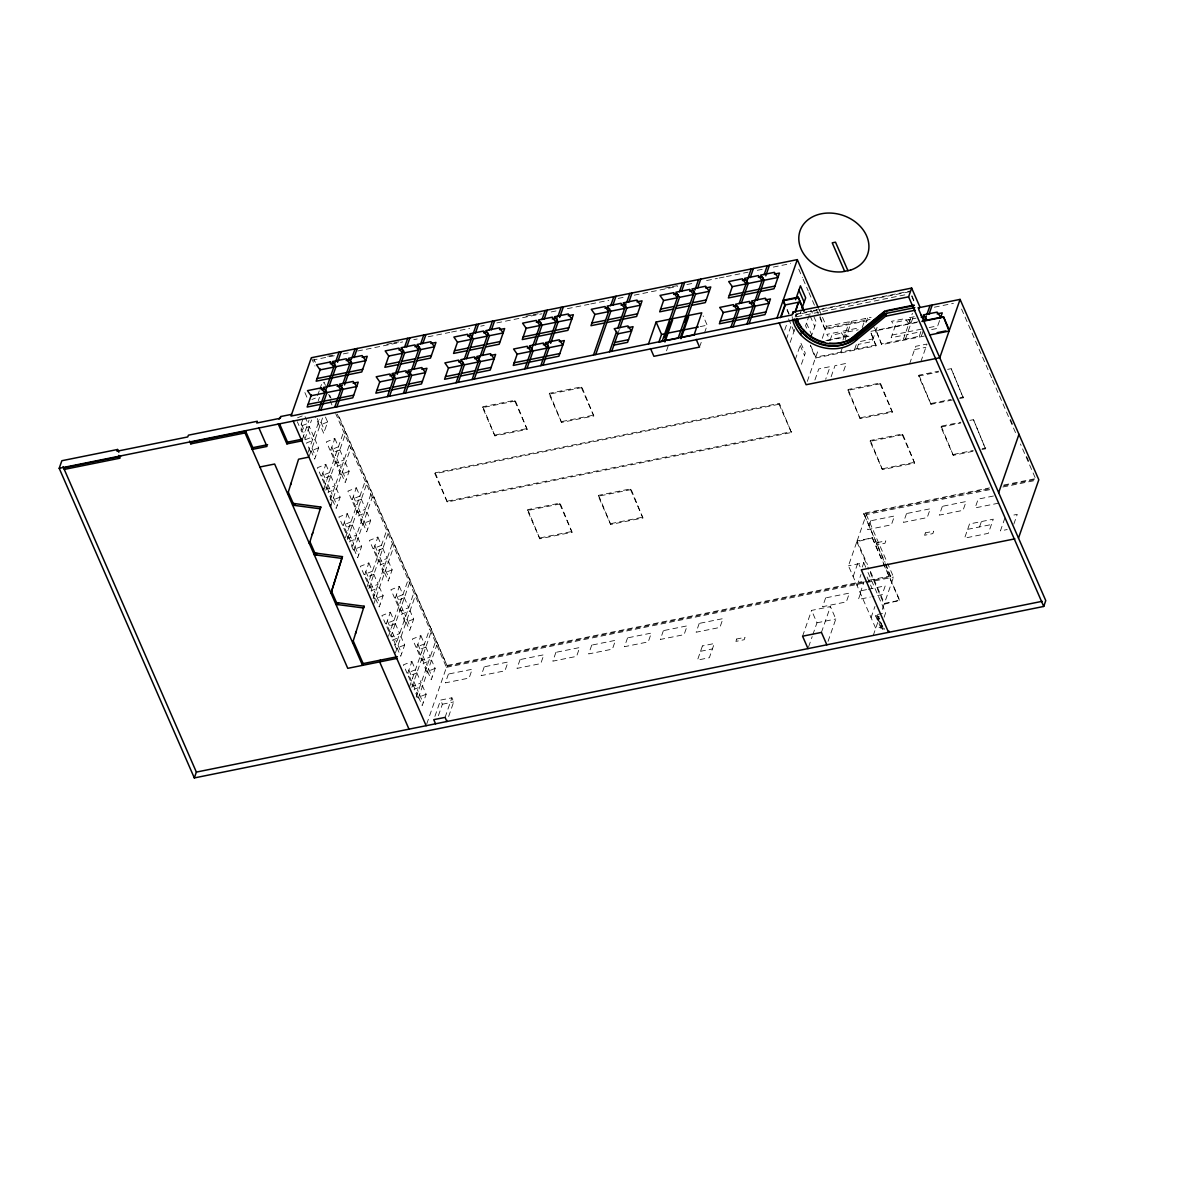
<?xml version="1.0" encoding="UTF-8"?>
<svg xmlns="http://www.w3.org/2000/svg" width="1184" height="1184" viewBox="0 0 1184 1184"><rect width="100%" height="100%" fill="white"/><g stroke="black" fill="none" stroke-linecap="round" stroke-linejoin="round"><path stroke-width="0.75" stroke-dasharray="5 3.75" d="M302.719 419.713L300.396 426.388L304.007 434.661M302.438 439.131L309.054 420.128M319.251 390.853L316.942 397.513L311.88 399.511M319.828 389.196L322.152 382.536M323.72 383.039L324.031 382.151L325.452 385.392M304.865 439.294L311.555 420.039M318.304 400.666L319.473 397.336M308.092 452.377L319.636 419.195M309.379 455.766L322.877 417.005M318.614 447.848L310.178 451.178L306.567 442.92L315.003 439.59L318.614 447.848L314.692 459.14L311.081 450.882M325.452 417.034L327.628 421.992L323.691 433.285L320.08 425.026M325.837 464.38L329.433 472.653L320.997 475.983L317.401 467.71L325.837 464.38L321.9 475.672L325.511 483.945M334.835 438.524L338.446 446.797L330.01 450.127L326.399 441.869L334.835 438.524L330.898 449.816L334.51 458.09M323.942 488.415L343.656 431.82M345.24 432.323L345.55 431.435M325.792 490.206L345.032 434.957M330.129 500.122L349.369 444.888M330.41 506.382L350.745 448.026M352.314 448.544L352.625 447.656M340.119 497.132L331.683 500.462L328.086 492.204L336.522 488.874L340.119 497.132L336.197 508.424L332.586 500.151M349.132 471.276L340.696 474.606L337.085 466.348L345.521 463.018L349.132 471.276L345.195 482.569L341.584 474.296M347.341 513.664L350.952 521.937L342.516 525.267L338.905 516.994L347.341 513.664L343.404 524.956L347.016 533.214M356.34 487.808L359.951 496.081L351.515 499.411L347.904 491.138L356.34 487.808L352.418 499.1L356.014 507.359M345.462 537.699L365.175 481.089M366.744 481.607L367.055 480.719M347.312 539.49L366.537 484.241M370.873 494.157L352.714 546.283L348.392 536.367M353.779 550.323L372.25 497.31M373.818 497.828L374.129 496.925M361.638 546.416L353.202 549.746L349.591 541.488L358.027 538.143L361.638 546.416L357.701 557.708L354.09 549.435M370.636 520.56L362.2 523.89L358.589 515.632L367.025 512.287L370.636 520.56L366.7 531.853L363.103 523.58M368.846 562.948L372.457 571.206L364.021 574.551L360.41 566.278L368.846 562.948L364.924 574.24L368.52 582.498M377.859 537.092L381.455 545.35L373.019 548.695L369.423 540.422L377.859 537.092L373.922 548.384L377.533 556.643M366.966 586.983L386.68 530.373M388.248 530.891L388.559 529.988M368.816 588.759L388.056 533.525M373.138 598.69L392.378 543.441M373.434 604.95L393.754 546.594M395.338 547.097L395.634 546.209M383.142 595.7L374.706 599.03L371.095 590.757L379.531 587.427L383.142 595.7L379.206 606.978L375.609 598.719M392.141 569.844L383.705 573.174L380.108 564.901L388.544 561.571L392.141 569.844L388.219 581.122L384.608 572.864M434.913 473.718L435.224 472.83L779.398 403.344L791.415 432.5L447.256 501.986L434.913 473.718L779.087 404.232L779.398 403.344M390.35 612.232L393.961 620.49L385.525 623.82L381.914 615.562L390.35 612.232L386.428 623.509L390.039 631.782M399.363 586.376L402.974 594.634L394.538 597.964L390.927 589.706L399.363 586.376L395.426 597.654L399.038 605.927M388.47 636.252L408.184 579.657M409.768 580.16L410.064 579.272M409.56 582.809L391.401 634.935L395.737 644.851L413.882 592.725M447.256 501.986L435.224 472.83M395.412 652.887L415.258 595.878M416.842 596.381L417.153 595.493M482.584 407.622L482.894 406.734L515.129 400.222L527.161 429.378L494.912 435.89L482.584 407.622L514.818 401.11L515.129 400.222M404.647 644.969L396.211 648.314L392.6 640.041L401.036 636.711L404.647 644.969L400.725 656.262L397.114 648.003M413.66 619.128L405.224 622.458L401.613 614.185L410.049 610.855L413.66 619.128L409.723 630.406L406.112 622.148M411.869 661.501L415.466 669.774L407.03 673.104L403.433 664.846L411.869 661.501L407.932 672.793L411.544 681.066M420.868 635.66L424.479 643.918L416.043 647.248L412.432 638.99L420.868 635.66L416.931 646.938L420.542 655.211M494.912 435.89L482.894 406.734M409.368 687.297L429.688 628.941M431.272 629.444L431.583 628.556M411.825 687.327L431.065 632.093M416.161 697.243L435.401 642.009M418.307 698.175L436.778 645.147M438.346 645.665L438.657 644.777M426.151 694.253L417.715 697.583L414.119 689.325L422.555 685.995L426.151 694.253L422.229 705.546L418.618 697.272M435.164 668.398L426.728 671.728L423.117 663.469L431.553 660.139L435.164 668.398L431.228 679.69L427.616 671.417M426.728 723.986L446.457 667.347L335.723 413.63M863.506 582.173L447.315 666.207L338.328 414.903M434.898 716.409L440.581 700.084L451.888 697.805L453.694 701.934L446.886 721.515M549.198 394.183L549.509 393.28L581.744 386.783L593.776 415.939L561.527 422.451L549.198 394.183L581.433 387.671L581.744 386.783M438.406 715.639L442.387 704.228L440.581 700.084M445.08 717.386L451.888 697.805M527.487 510.511L527.798 509.623L560.047 503.111L572.064 532.282L539.83 538.794L527.487 510.511L559.736 504.014L560.047 503.111M561.527 422.451L549.509 393.28M539.83 538.794L527.798 509.623M617.826 333.829L619.35 329.448M598.334 496.214L598.645 495.326L630.88 488.814L642.912 517.97L610.663 524.482L598.334 496.214L630.569 489.702L630.88 488.814M666.518 350.819L668.723 344.5M610.663 524.482L598.645 495.326M700.114 345.521L701.209 342.354M704.524 332.852L707.188 325.2L703.133 315.906M784.74 330.025L786.946 323.706M786.339 339.394L791.297 325.156M795.189 317.001L796.181 313.849L796.728 316.986M790.157 342.428L794.79 329.122M800.221 313.508L801.154 310.83M795.219 359.729L800.946 343.256L805.283 353.187L800.65 366.478M810.803 337.766L816.264 322.092L812.979 314.574M867.916 320.627L824.982 329.3L818.736 313.39M807.296 381.396L818.706 348.629M822.273 338.358L826.447 326.37L819.165 309.69M814.918 380.005L818.766 368.934L830.088 366.655L825.677 379.309M830.102 340.341L831.923 335.116L845.642 332.349M842.978 340.015L849.342 321.752M831.138 376.734L834.986 365.664L846.308 363.384L842.446 374.455M840.803 352.122L842.386 347.578M845.11 339.734L851.533 321.308M854.626 349.324L857.142 342.117M862.204 327.598L865.356 318.511M856.831 348.895L859.332 341.673L873.052 338.905M865.978 322.61L867.561 318.067M847.818 390.365L848.129 389.477L880.363 382.965L892.396 412.121L860.146 418.633L847.818 390.365L880.067 383.853L880.363 382.965M877.078 327.361L872.134 341.569L858.415 344.337M875.997 345.817L870.432 331.52L875.997 345.817L815.421 358.042L810.359 345.684M924.26 336.078L881.725 344.662L876.16 330.366M860.146 418.633L848.129 389.477M903.288 339.512L912.435 313.242M905.479 339.068L913.574 315.817M870.077 441.351L870.373 440.463L902.622 433.951L914.655 463.107L882.406 469.619L870.077 441.351L902.312 434.839L902.622 433.951M802.574 636.208L811.558 610.411L830.413 606.593L835.83 618.995L826.846 644.806M808.583 646.893L812.18 636.563M812.772 634.846L816.975 622.799L811.558 610.411M909.608 363.828L915.706 346.32L927.013 344.041L920.915 361.549M919.302 336.271L920.886 331.727L907.062 334.524M923.091 331.283L921.507 335.827L882.021 343.804M821.43 632.404L830.413 606.593M865.312 581.818L890.649 576.697L863.684 513.323L989.484 487.912M882.435 613.46L876.056 614.762L881.473 627.15L875.716 628.319L848.454 565.819L856.831 541.769L872.445 537.817L857.127 540.91L867.443 564.561M857.127 540.91L866.288 514.596L990.298 489.554M882.406 469.619L870.373 440.463M952.498 399.985L930.994 404.321L918.666 376.053L918.976 375.165L938.675 371.184M939.593 320.509L936.81 328.516L929.943 329.892M853.131 576.549L858.089 562.311L860.072 566.855M862.292 567.003L863.772 562.726L848.454 565.819M857.098 585.636L860.946 574.551M860.235 592.829L864.113 581.684M930.994 404.321L918.976 375.165M947.629 369.378L951.211 368.653L963.243 397.809L959.662 398.534M871.054 617.634L874.932 606.474M972.952 451.341L953.253 455.322L940.91 427.054L941.221 426.166L960.934 422.185M875.642 615.946L877.566 615.562L882.968 627.949L881.059 628.334L875.642 615.946L876.056 614.762M890.649 576.697L885.795 563.984M877.152 616.746L879.061 616.361L878.646 617.545L884.063 629.947L884.478 628.748L882.554 629.133L877.152 616.746L877.566 615.562M873.244 635.438L879.312 618.004M882.302 609.405L884.093 604.254L867.887 567.106M872.445 537.817L899.722 600.303L884.404 603.396L893.565 577.082L887.66 563.569M884.093 617.264L885.632 612.824L867.413 571.073M881.059 628.334L881.473 627.15M882.554 629.133L882.968 627.949M963.243 397.809L951.211 368.653M884.093 604.254L899.722 600.303M953.253 455.322L941.221 426.166M969.888 420.379L973.47 419.654L985.502 448.81L981.921 449.535M985.502 448.81L973.47 419.654M979.523 526.939L981.403 521.567M1004.876 518.074L1000.421 530.906L1007.199 529.529M1013.83 524.112L1017.234 514.344L1010.44 515.706M297.569 417.774L302.63 415.776M327.628 421.992L319.192 425.337L315.58 417.064M305.206 439.767L313.642 436.437L309.305 426.521L300.869 429.851L304.48 438.124M327.687 356.236L332.852 355.185M386.798 344.292L392.2 343.212M394.006 342.842L399.422 341.747M526.007 316.187L531.424 315.107M533.229 314.737L538.631 313.642M665.216 288.082L670.632 286.987M672.438 286.632L677.84 285.536M334.258 355.733L313.627 359.892L315.062 363.207M343.345 353.898L350.257 352.506M357.642 351.012L402.708 341.91M413.778 339.675L417.227 338.979M428.149 336.774L449.787 332.408M451.592 332.038L469.619 328.412M480.748 326.162L484.212 325.452M496.851 322.906L541.932 313.804M551.182 311.94L556.376 310.889M567.358 308.669L588.996 304.303M590.801 303.933L608.828 300.292M618.166 298.412L623.346 297.362M634.254 295.171L677.529 286.424M686.868 284.545L693.78 283.154M706.567 280.564L717.386 278.373M719.191 278.018L724.608 276.923M726.399 276.568L748.036 272.187M757.301 270.322L762.481 269.271M773.33 267.081L790.646 263.588M700.158 326.621L707.188 325.2M796.21 314.071L909.904 291.116M909.712 291.708L796.018 314.663L796.388 316.898M797.01 316.631L907.092 294.402M826.447 326.37L871.128 317.356M825.292 328.412L870.018 319.369M934.383 307.204L941.31 305.812M943.041 305.457L953.431 303.356M856.535 328.382L842.712 331.18L846.323 336.286M914.3 316.72L907.388 318.126L910.999 323.232M847.848 331.905L858.208 329.818M910.318 319.295L896.599 322.063L891.152 337.736L904.872 334.968M912.524 318.851L915.972 318.156M825.884 340.518L851.503 335.235M870.921 331.328L917.911 321.841M827.542 340.548L848.913 336.226M916.786 322.522L876.027 330.75L881.725 344.662M892.085 335.057L905.804 332.29M907.995 331.846L921.818 329.063M929.159 327.568L937.743 325.837M876.293 344.958L815.717 357.183L809.856 343.745M914.566 349.591L925.873 347.312M495.223 435.002L527.472 428.49M561.838 421.548L594.087 415.051M918.666 376.053L938.364 372.072M447.567 501.098L791.726 431.612M860.457 417.745L892.706 411.233M931.305 403.433L951.018 399.452M959.972 397.646L963.554 396.921M940.91 427.054L960.624 423.073M540.141 537.891L572.375 531.394M610.974 523.594L643.223 517.082M882.716 468.731L914.966 462.219M953.564 454.434L973.263 450.453M982.217 448.647L985.813 447.922M1003.854 485.011L1036.207 478.484M863.373 514.211L990.964 488.444M1003.544 485.899L1035.896 479.372L1020.46 444M1002.878 487.009L1035.216 480.482M993.465 496.007L978.191 499.1L975.113 507.906L998.882 503.111M967.654 529.337L991.408 524.542M447.626 665.319L861.996 581.655M869.234 580.19L890.96 575.809M446.457 667.347L864.601 582.928M866.407 582.558L893.565 577.082M866.57 589.632L861.478 590.653L858.4 599.459L870.284 597.062M868.257 589.277L885.232 585.858L882.169 594.664L871.986 596.721M816.975 622.799L835.83 618.995M700.543 651.304L712.428 648.906M442.387 704.228L453.694 701.934M908.794 323.676L905.198 318.57L891.478 321.338L895.074 326.444M873.363 326.458L876.056 330.277M844.118 336.73L840.522 331.624L826.802 334.391L830.398 339.497M1010.47 419.506L1012.675 424.568M1026.646 456.595L1028.852 461.642M961.571 309.068L991.748 378.229M992.488 379.916L1016.79 435.579M911.887 295.645L914.522 301.683M911.68 296.237L914.314 302.26M880.067 383.853L892.396 412.121M902.312 434.839L914.655 463.107M798.756 269.212L802.397 277.559M803.122 279.232L808.228 290.909M808.953 292.581L815.51 307.603M816.235 309.276L819.15 315.95M819.876 317.608L824.982 329.3M812.328 313.079L811.01 310.06L805.564 325.733L807.532 330.247M810.152 315.95L814.74 326.473M806.496 323.069L811.736 335.087M787.182 309.394L789.077 313.73M786.975 309.986L788.87 314.322M788.603 318.955L794.005 331.357M800.177 345.491L804.498 355.407M866.288 514.596L886.934 561.882M863.684 513.323L885.055 562.296M872.312 538.202L882.628 561.852M883.368 563.54L899.588 600.688M870.388 571.31L884.404 603.396M856.831 541.769L867.147 565.404M863.772 562.726L866.688 569.415M867.058 576.963L872.105 588.537M779.087 404.232L791.415 432.5M630.569 489.702L642.912 517.97M581.433 387.671L593.776 415.939M514.818 401.11L527.161 429.378M559.736 504.014L572.064 532.282M313.938 359.004L315.373 362.319M329.7 395.13L331.12 398.372M328.678 394.39L330.099 397.632M337.307 414.134L447.315 666.207M311.333 357.731L314.944 366.004M329.951 400.399L332.112 405.357M321.012 422.348L324.623 430.621M331.831 447.152L335.442 455.411M336.818 458.563L341.14 468.479M342.516 471.632L346.128 479.905M353.335 496.436L356.946 504.695M358.323 507.847L362.659 517.763M364.021 520.916L367.632 529.174M374.854 545.706L378.466 553.979M379.827 557.131L384.164 567.047M385.54 570.2L389.151 578.458M396.359 594.99L399.97 603.263M401.346 606.4L405.668 616.331M407.044 619.469L410.656 627.742M417.863 644.274L421.474 652.532M422.851 655.684L427.172 665.6M428.549 668.753L432.16 677.026M317.268 418.559L318.703 421.874M335.886 461.227L340.222 471.158M357.39 510.511L361.727 520.427M378.91 559.795L383.231 569.711M400.414 609.079L404.736 618.995M421.918 658.363L426.255 668.279M304.895 392.585L307.056 397.543M305.043 416.753L307.929 423.369L299.493 426.699L297.332 421.741M308.166 429.792L312.487 439.723M301.328 423.724L304.924 431.982M312.014 448.203L315.61 456.476M322.832 473.008L326.444 481.266M327.805 484.419L332.142 494.335M333.518 497.487L337.129 505.746M344.337 522.277L347.948 530.55M349.324 533.703L353.646 543.619M355.022 546.771L358.634 555.03M365.841 571.561L369.452 579.834M370.829 582.987L375.165 592.903M376.527 596.055L380.138 604.314M387.36 620.845L390.957 629.118M392.333 632.256L396.67 642.187M398.046 645.324L401.642 653.598M408.865 670.129L412.476 678.388M413.852 681.54L418.174 691.456M419.55 694.608L423.162 702.882M326.888 487.083L331.209 497.014M369.896 585.651L374.233 595.567M412.92 684.204L417.242 694.135M792.155 316.646L792.392 318.348M448.425 674.051L445.362 682.857L469.116 678.062L472.179 669.256L448.425 674.051M484.256 666.814L481.178 675.62L504.946 670.825L508.01 662.019L484.256 666.814M520.087 659.577L517.008 668.383L540.777 663.588L543.841 654.782L520.087 659.577M555.903 652.34L552.839 661.16L576.593 656.365L579.672 647.544L555.903 652.34M591.734 645.117L588.67 653.923L612.424 649.128L615.488 640.322L591.734 645.117M627.564 637.88L624.486 646.686L648.255 641.891L651.318 633.085L627.564 637.88M663.395 630.643L660.317 639.449L684.086 634.654L687.149 625.848L663.395 630.643M699.211 623.406L696.148 632.226L719.902 627.431L722.98 618.61L699.211 623.406M702.423 645.931L697.48 660.095L709.364 657.697L714.292 643.534L702.423 645.931M736.729 639.005L735.9 641.402L744.188 639.715L745.032 637.332L736.729 639.005M825.648 597.89L822.584 606.696L846.338 601.901L849.402 593.095L825.648 597.89M870.699 520.797L867.635 529.603L891.389 524.808L894.468 516.002L870.699 520.797M877.507 542.553L876.663 544.936L884.966 543.264L885.795 540.881L877.507 542.553M906.53 513.56L903.466 522.366L927.22 517.571L930.284 508.765L906.53 513.56M925.4 532.874L924.571 535.272L932.859 533.599L933.688 531.202L925.4 532.874M942.36 506.323L939.282 515.144L963.051 510.334L966.114 501.528L942.36 506.323M969.518 523.964L964.59 538.143L988.344 533.333L993.287 519.169L969.518 523.964M339.823 449.95L331.387 453.28L335.708 463.196L344.144 459.866L339.823 449.95M330.81 475.805L322.374 479.135L326.71 489.051L335.146 485.721L330.81 475.805M361.327 499.219L352.891 502.564L357.213 512.48L365.649 509.15L361.327 499.219M352.329 525.074L343.893 528.419L348.214 538.335L356.65 535.005L352.329 525.074M382.832 548.503L374.396 551.833L378.732 561.764L387.168 558.419L382.832 548.503M373.833 574.358L365.397 577.688L369.719 587.619L378.155 584.274L373.833 574.358M404.336 597.787L395.9 601.117L400.236 611.033L408.672 607.703L404.336 597.787M395.338 623.642L386.902 626.972L391.238 636.888L399.674 633.558L395.338 623.642M425.855 647.071L417.419 650.401L421.741 660.317L430.177 656.987L425.855 647.071M416.842 672.926L408.406 676.256L412.742 686.172L421.178 682.842L416.842 672.926"/><path stroke-width="1.5" d="M308.906 457.098L298.56 459.2L287.712 493.95L288.319 492.204L293.203 503.392L320.805 507.033L309.364 543.545L309.971 541.798L314.855 552.987L314.248 554.748L341.85 558.389L342.457 556.628L314.855 552.987M341.85 558.389L331.002 593.14L342.457 556.628M331.609 591.393L336.508 602.582L364.095 606.223L352.654 642.734L353.261 640.988L363.133 663.602L362.526 665.349L274.644 464.024L259.888 466.999M818.44 308.018L797.32 259.622L311.333 357.731L291.012 416.087L792.022 314.944L793.043 312.014L911.65 288.067L919.746 306.612L918.725 309.527L1045.768 600.599L1043.74 606.445L194.324 777.932L59.2 468.316L61.849 460.724L117.601 449.476L118.814 452.244M117.601 449.476L116.994 451.222L187.782 436.926L188.389 435.179L257.357 421.252L256.75 423.014L280.223 418.263L280.83 416.516L291.619 414.341M245.636 431.183L245.029 432.93L190.816 443.882L191.423 442.135L245.636 431.183L252.828 447.67L252.222 449.417L266.977 446.442L258.941 428.031M287.549 442.15L302.438 439.131L301.831 440.892L286.928 443.896L287.549 442.15L279.542 423.813M311.377 394.864L307.13 407.044L320.849 404.277M320.39 369.008L316.143 381.189L329.862 378.421M290.539 484.907L291.146 483.161M318.688 410.508L334.806 364.213M335.842 361.238L339.009 352.151M320.879 410.064L326.976 392.54L323.38 387.434L337.203 384.637L340.814 389.743L326.976 392.54M329.093 386.458L335.99 366.685L332.378 361.579L346.216 358.782L349.813 363.888L335.99 366.685M337.514 362.304L341.199 351.707M194.324 777.932L196.366 772.086L63.048 466.644M293.203 503.392L292.596 505.154L320.198 508.794L320.805 507.033M294.609 505.42L295.216 503.659M334.717 407.266L341.821 386.828M342.931 383.675L350.834 360.972M351.87 357.997L355.037 348.91M336.907 406.822L343.005 389.299L339.408 384.193L353.128 381.426L356.724 386.532L343.005 389.299M344.529 384.933L352.003 363.458L348.407 358.338L362.126 355.57L365.723 360.676L352.003 363.458M354.06 357.553L357.228 348.466M323.336 490.161L323.942 488.415M312.176 534.502L312.783 532.756M330.41 506.382L331.032 504.636M316.261 555.015L316.868 553.254M379.768 381.884L393.488 379.117L389.891 374.011L376.172 376.778L379.768 381.884L375.846 393.177L389.566 390.394M388.781 356.029L402.501 353.261L398.89 348.155L385.17 350.923L388.781 356.029L384.844 367.321L398.564 364.554M387.39 396.625L395.012 374.736L389.876 375.772M395.604 373.034L403.507 350.346M404.543 347.371L407.71 338.284M389.58 396.181L395.693 378.673L392.082 373.567L405.905 370.77L409.516 375.876L395.693 378.673M397.217 374.292L404.691 352.817L401.08 347.711L414.918 344.914L418.514 350.02L404.691 352.817M406.748 346.927L409.901 337.84M333.829 584.097L334.436 582.35M403.418 393.399L410.537 372.96M411.632 369.808L419.536 347.104M420.572 344.13L423.739 335.042M405.609 392.955L411.706 375.432L408.11 370.326L421.83 367.558L425.426 372.664L411.706 375.432M413.823 369.364L420.72 349.576L417.108 344.47L430.828 341.702L434.439 346.808L420.72 349.576M422.762 343.686L425.929 334.598M336.508 602.582L335.886 604.343L363.488 607.984L364.095 606.223M337.899 604.61L338.506 602.848M355.466 633.692L356.073 631.945M448.484 368.017L462.189 365.249L458.593 360.128L444.873 362.911L448.484 368.017L444.548 379.294L458.267 376.527M457.483 342.161L471.202 339.394L467.591 334.273L453.872 337.055L457.483 342.161L453.546 353.439L467.266 350.671M456.092 382.758L463.21 362.319M464.306 359.166L476.412 324.401M458.297 382.314L464.394 364.805L460.783 359.684L474.621 356.902L478.218 362.008L464.394 364.805M466.511 358.722L473.393 338.95L469.796 333.829L483.62 331.046L487.231 336.152L473.393 338.95M475.45 333.044L478.617 323.957M472.12 379.531L479.239 359.092M488.237 333.237L479.742 357.627L474.562 358.678M489.273 330.262L492.44 321.175M474.31 379.087L480.408 361.564L476.812 356.458L490.531 353.69L494.128 358.796L480.408 361.564M482.524 355.481L489.421 335.708L485.81 330.602L499.53 327.835L503.141 332.941L489.421 335.708M491.478 329.818L494.631 320.731M380.256 660.139L379.65 661.9L409.013 729.166M517.186 354.134L530.906 351.367L527.294 346.261L513.575 349.028L517.186 354.134L513.249 365.427L526.969 362.659M526.184 328.294L539.904 325.511L536.293 320.405L522.588 323.173L526.184 328.294L522.248 339.571L535.967 336.804M524.808 368.89L540.925 322.596M541.961 319.621L545.128 310.534M526.998 368.446L533.096 350.923L529.485 345.817L543.323 343.034L546.919 348.14L533.096 350.923M535.212 344.855L542.094 325.067L538.498 319.961L552.321 317.179L555.932 322.285L542.094 325.067M544.152 319.177L547.319 310.09M540.822 365.649L547.94 345.21M549.036 342.058L556.939 319.369M557.975 316.394L561.142 307.292M543.027 365.205L549.124 347.696L545.513 342.59L559.233 339.808L562.844 344.929L549.124 347.696M550.649 343.316L558.123 321.841L554.526 316.735L568.231 313.952L571.842 319.073L558.123 321.841M559.647 317.46L563.347 306.863M594.886 314.411L608.606 311.644L605.009 306.538L591.29 309.305L594.886 314.411L590.964 325.704L604.684 322.936M593.51 355.022L609.627 308.728M610.663 305.753L613.83 296.666M595.7 354.578L610.811 311.2L607.2 306.094L621.023 303.296L624.634 308.417L610.811 311.2M612.853 305.309L616.02 296.222M609.523 351.781L616.583 331.52M617.767 328.146L625.655 305.487M626.691 302.512L629.844 293.425M611.728 351.337L617.826 333.829L614.215 328.708L627.934 325.94L631.546 331.046L617.826 333.829M619.942 327.746L626.824 307.973L623.228 302.852L636.948 300.085L640.544 305.191L626.824 307.973M628.882 302.068L632.049 292.981M648.492 343.922L656.114 322.018L701.772 312.798L694.15 334.702M663.588 300.544L677.307 297.776L673.711 292.67L659.991 295.438L663.588 300.544L659.666 311.836L673.385 309.068M656.114 322.018L661.53 334.421L658.866 342.072L663.795 341.081M662.211 341.14L678.328 294.86M679.364 291.886L682.532 282.798M664.52 337.351L669.804 322.196M679.512 297.332L693.336 294.535L689.739 289.429L675.901 292.226L679.512 297.332L664.402 340.696L664.949 341.969L672.586 320.065L672.024 318.807M681.555 291.442L684.722 282.354M678.24 337.914L694.357 291.619M694.86 290.154L698.56 279.557M684.648 322.329L686.409 317.268M680.43 337.47L695.526 294.091L691.93 288.985L705.649 286.217L709.246 291.323L695.526 294.091M697.583 288.2L700.75 279.113M680.978 338.728L688.6 316.838L688.052 315.566M723.291 312.532L737.01 309.764L733.414 304.643L719.694 307.426L723.291 312.532L719.369 323.809L733.088 321.042M732.304 286.676L746.024 283.908L742.412 278.788L728.693 281.57L732.304 286.676L728.367 297.954L742.087 295.186M730.913 327.272L738.032 306.834M739.127 303.681L751.233 268.916M733.103 326.828L739.216 309.32L735.604 304.199L749.428 301.417L753.039 306.523L739.216 309.32M741.332 303.237L748.214 283.464L744.603 278.344L758.441 275.561L762.037 280.667L748.214 283.464M750.271 277.559L753.424 268.472M746.941 324.046L754.06 303.607M754.563 302.142L763.058 277.752M764.094 274.777L767.262 265.69M749.132 323.602L755.229 306.079L751.633 300.973L765.352 298.205L768.949 303.311L755.229 306.079M757.346 299.996L764.242 280.223L760.631 275.117L774.351 272.35L777.962 277.456L764.242 280.223M765.767 275.842L769.452 265.246M777 317.978L797.32 259.622M780.404 317.682L784.814 305.028L798.445 302.275L795.411 312.398M781.233 316.735L785.288 305.058L783.172 300.218L798.208 297.184L804.099 310.696M795.574 299.73L800.428 285.818L805.682 297.835L802.042 308.284M803.892 311.288L798.208 297.184M795.13 311.762L798.445 302.275M915.247 310.223L885.691 316.187L856.402 340.119A36.438 29.141 19.2 0 1 800.591 334.569L801.598 331.638A37.814 30.236 19.2 0 1 794.212 318.836M914.818 307.618L883.93 313.849L850.734 340.948A33.344 26.67 19.2 0 1 806.319 336.537L802.87 333.178L803.892 330.247L802.782 328.945M854.138 338.18L855.159 335.25M856.402 340.119L857.423 337.188L886.712 313.272L885.691 316.187M883.93 313.849L884.936 310.933L851.755 338.032A33.344 26.67 19.2 0 1 845.258 341.332M1043.74 606.445L908.602 296.829L911.65 288.067M926.347 316.054L924.822 320.435L921.211 315.329M926.88 314.544L930.047 305.457M929.07 314.1L932.237 305.013M940.436 318.067L942.257 312.842L937.121 313.878M929.573 334.998L949.065 331.061L943.5 316.764L922.232 321.056M917.94 307.899L960.091 299.389L939.77 357.746L806.126 384.726L779.205 323.04M888.977 631.146L888.562 632.345L861.301 569.844L1014.88 538.838M998.66 492.662L1018.98 434.321M1018.492 538.113L1038.812 479.757L960.091 299.389M279.01 419.166L280.83 416.516M330.173 363.784L335.309 362.748M346.157 360.558L351.337 359.522M362.112 357.346L367.247 356.295L361.801 371.968L348.081 374.736M398.875 349.916L402.308 349.221M414.859 346.69L418.322 345.994M430.813 343.464L435.964 342.428L430.502 358.101L416.783 360.868M467.576 336.049L471.01 335.353M483.56 332.822L487.024 332.127M499.515 329.596L504.665 328.56L499.204 344.233L485.484 347.001M536.278 322.181L539.712 321.486M552.262 318.955L557.457 317.904M568.216 315.728L573.367 314.692L567.906 330.351L554.186 333.133M604.994 308.299L608.413 307.618M620.978 305.072L626.158 304.036M636.933 301.861L642.068 300.825L636.622 316.483L622.902 319.251M673.696 294.431L677.13 293.736M689.68 291.205L693.128 290.509M705.634 287.978L710.77 286.942L705.324 302.616L691.604 305.383M742.398 280.564L745.831 279.868M758.382 277.337L761.845 276.642M774.336 274.111L779.486 273.075L774.025 288.748L760.306 291.516M317.075 378.525L330.795 375.742M332.985 375.298L346.808 372.516M349.014 372.072L362.733 369.304M385.777 364.642L399.496 361.875M401.687 361.431L415.525 358.648M417.715 358.204L431.435 355.422M454.478 350.775L468.198 348.007M470.388 347.563L484.226 344.766M486.417 344.322L500.136 341.554M523.18 336.907L536.9 334.14M539.105 333.696L552.928 330.898M555.118 330.454L568.838 327.687M591.882 323.04L605.601 320.257M607.806 319.813L621.63 317.031M623.82 316.587L637.54 313.819M660.598 309.157L674.318 306.39M676.508 305.946L690.331 303.163M692.536 302.719L706.256 299.952M729.3 295.29L743.019 292.522M745.21 292.078L759.048 289.281M761.238 288.837L774.958 286.069M332.053 377.977L345.876 375.18M400.754 364.11L414.592 361.312M469.471 350.227L483.294 347.445M538.172 336.36L551.996 333.562M606.874 322.492L620.697 319.695M675.576 308.624L689.414 305.827M744.277 294.742L758.115 291.96M321.16 389.64L324.594 388.959M337.144 386.413L342.339 385.377M353.098 383.202L358.249 382.151L352.788 397.824L339.068 400.592M405.86 372.546L411.04 371.495M421.815 369.319L426.95 368.283L421.504 383.956L407.784 386.724M458.578 361.904L462.012 361.209M490.516 355.452L495.652 354.416L490.206 370.089L476.486 372.856M527.28 348.037L530.713 347.341M543.264 344.81L548.444 343.76M559.218 341.584L564.368 340.548L558.907 356.206L545.188 358.974M627.92 327.716L633.07 326.666L627.609 342.339L613.889 345.106M733.399 306.419L736.818 305.724M749.383 303.193L752.832 302.497M765.338 299.966L770.473 298.93L765.027 314.604L751.307 317.371M798.001 297.776L782.964 300.81L785.081 305.65M798.712 302.897L800.103 302.616M308.062 404.366L321.782 401.598M323.987 401.154L337.81 398.372M340 397.928L353.72 395.16M376.778 390.498L390.483 387.73M392.688 387.286L406.512 384.504M408.702 384.06L422.422 381.278M445.48 376.63L459.2 373.863M461.39 373.419L475.213 370.622M477.418 370.178L491.138 367.41M514.182 362.763L527.901 359.995M530.092 359.551L543.93 356.754M546.12 356.31L559.84 353.542M614.822 342.442L628.541 339.675M720.301 321.145L734.021 318.378M736.211 317.934L750.034 315.136M752.24 314.692L765.944 311.925M661.53 334.421L698.397 326.976M323.054 403.833L336.878 401.036M391.756 389.965L405.579 387.168M460.458 376.083L474.296 373.3M529.159 362.215L542.997 359.418M735.279 320.598L749.102 317.815M667.08 340.415L678.462 338.121M681.688 337.47L693.987 334.983M59.2 468.316L908.602 296.829M120.635 456.417L64.883 467.68L64.262 469.426L120.028 458.178L118.814 455.396M886.653 310.593L914.122 305.043M913.915 305.62L884.744 311.51L851.548 338.609A33.344 26.67 19.2 0 1 807.133 334.199L802.574 329.537A34.721 27.765 19.2 0 1 796.95 319.132M252.828 447.67L267.584 444.681M921.167 317.105L924.615 316.409M922.099 321.456L943.367 317.164M937.18 332.66L945.883 330.913M363.133 663.602L397.395 656.691M396.773 658.437L347.756 668.338L245.029 432.93M196.366 772.086L1042.157 601.324M803.892 330.247L807.34 333.607A33.344 26.67 19.2 0 0 824.848 342.294M802.87 333.178L801.76 331.86A34.721 27.765 19.2 0 1 795.707 319.902L795.574 319.236M940.732 317.223L937.136 312.117L923.416 314.885L927.013 319.991M943.5 316.764L949.361 330.203M847.996 270.796L835.504 242.172L832.219 242.838L844.725 271.462M798.904 290.184L804.158 302.216M696.177 339.349L699.566 347.09L653.908 356.31L650.519 348.57M826.846 644.806L821.43 632.404L802.574 636.208L807.991 648.61M446.886 721.515L445.08 717.386L433.758 719.665L435.564 723.794M293.173 421.045L426.136 725.703M278.21 423.902L286.928 443.896M189.603 441.099L190.816 443.882M792.584 319.325L792.747 320.065A37.814 30.236 19.2 0 0 800.591 334.569M793.043 312.014L793.162 313.716M801.701 327.554A34.721 27.765 19.2 0 1 799.008 323.158M798.297 321.634A34.721 27.765 19.2 0 1 797.158 318.54M843.822 341.806A33.344 26.67 19.2 0 1 840.847 342.561M839.323 342.842A33.344 26.67 19.2 0 1 829.718 343.094M857.423 337.188A36.438 29.141 19.2 0 1 801.598 331.638M850.571 270.115L842.016 271.846A35.786 28.623 19.2 0 1 799.496 232.656A35.786 28.623 19.2 0 1 854.759 221.497A35.786 28.623 19.2 0 1 850.571 270.115M330.188 362.023L316.468 364.79L320.065 369.896L333.784 367.129L330.188 362.023M321.19 387.878L307.47 390.646L311.066 395.752L324.786 392.984L321.19 387.878"/></g></svg>
